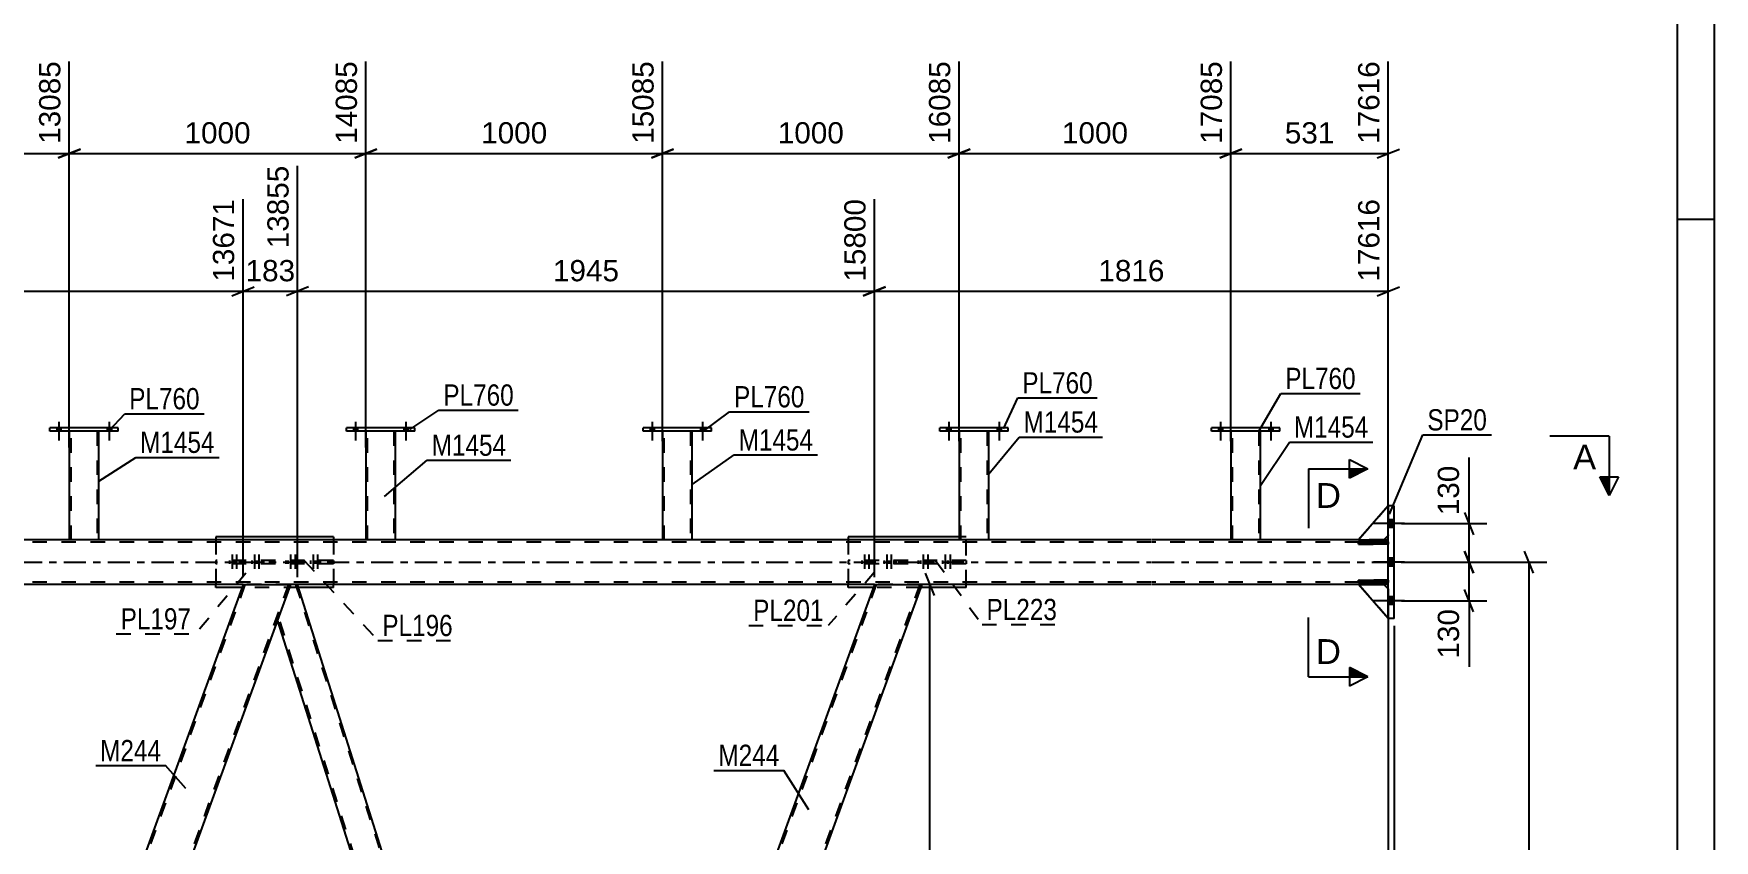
# Model space of a CAD drawing. Header units: millimetres. Extents: x -136 to 705, y -401 to 193.
# Drawn here: x 478.7 to 705.3, y -37.5 to 71.3 of the extents above; entities that cross this region are included whole.
import ezdxf

# ---------------------------------------------------------------- set-up
doc = ezdxf.new("R2010")
doc.units = ezdxf.units.MM
doc.linetypes.add('DXK_LINE_DOT2', pattern=[3.9198, 1.9599, -1.9599])
doc.linetypes.add('DXK_LINE_DOT3', pattern=[5.9187, 2.979, -0.9799, 0.9799, -0.9799])
doc.styles.add('Arial', font='ARIAL.TTF', dxfattribs={"height": 0.2})
doc.styles.add('Arial Narrow', font='ARIALN.TTF', dxfattribs={"height": 0.2})

# ---------------------------------------------------------------- blocks, each defined once
blk = doc.blocks.new('Unknown-318887035-1115')
at = {"color": 5, "linetype": 'Continuous'}
for p, q in [((705.32, -400.81), (705.32, 193.19)), ((700.32, -395.81), (700.32, 188.19)), ((705.32, 46.19), (700.32, 46.19))]:
    blk.add_line(p, q, dxfattribs=at)
blk = doc.blocks.new('Part-318887035-3070 - 2597')
at = {"color": 2, "linetype": 'Continuous'}
for p, q in [((483.47, 17.64), (483.47, 3)), ((487.47, 3), (487.47, 17.64))]:
    blk.add_line(p, q, dxfattribs=at)
at = {"color": 7, "linetype": 'DXK_LINE_DOT2'}
for p, q in [((487.47, 17.64), (483.47, 17.64)), ((483.71, 3), (483.71, 17.64)), ((487.23, 17.64), (487.23, 3)), ((487.47, 3), (483.47, 3)), ((483.47, 3), (483.47, 3)), ((487.47, 3), (487.47, 3)), ((487.47, 3), (487.47, 3))]:
    blk.add_line(p, q, dxfattribs=at)
blk = doc.blocks.new('Bolt-318887035-2657 - 2597')
at = {"linetype": 'Continuous'}
for points in [[(481.79, 17.64), (482.35, 17.64), (482.35, 18.12), (481.79, 18.12)], [(481.79, 17.64), (482.35, 17.64), (482.35, 18.12), (481.79, 18.12)], [(488.59, 17.64), (489.15, 17.64), (489.15, 18.12), (488.59, 18.12)], [(488.59, 17.64), (489.15, 17.64), (489.15, 18.12), (488.59, 18.12)]]:
    blk.add_hatch(color=1, dxfattribs=at).paths.add_polyline_path(points)
at = {"color": 1, "linetype": 'Continuous'}
for p, q in [((482.07, 18.92), (482.07, 16.4)), ((482.07, 18.92), (482.07, 16.4)), ((488.87, 18.92), (488.87, 16.4)), ((488.87, 18.92), (488.87, 16.4)), ((481.79, 18.12), (481.79, 17.64)), ((481.79, 18.12), (481.79, 17.64)), ((482.35, 18.12), (482.35, 17.64)), ((482.35, 18.12), (482.35, 17.64)), ((488.59, 18.12), (488.59, 17.64)), ((488.59, 18.12), (488.59, 17.64)), ((489.15, 18.12), (489.15, 17.64)), ((489.15, 18.12), (489.15, 17.64))]:
    blk.add_line(p, q, dxfattribs=at)
blk = doc.blocks.new('Part-318887035-2672 - 2597')
at = {"color": 2, "linetype": 'Continuous'}
for p, q in [((661.34, -7.6), (661.34, 7.6)), ((662.14, 7.6), (661.34, 7.6)), ((662.14, -7.6), (662.14, 7.6)), ((662.14, -7.6), (661.34, -7.6))]:
    blk.add_line(p, q, dxfattribs=at)
blk = doc.blocks.new('Part-318887035-2746 - 2597')
at = {"color": 2, "linetype": 'Continuous'}
for p, q in [((506.91, -3), (463.6, -122)), ((513.3, -3), (469.99, -122)), ((506.91, -3), (513.3, -3))]:
    blk.add_line(p, q, dxfattribs=at)
at = {"color": 7, "linetype": 'DXK_LINE_DOT2'}
for p, q in [((507.17, -3), (463.86, -122)), ((513.04, -3), (469.73, -122))]:
    blk.add_line(p, q, dxfattribs=at)
blk = doc.blocks.new('Part-318887035-3009 - 2597')
at = {"color": 7, "linetype": 'DXK_LINE_DOT2'}
for p, q in [((661.34, -2.44), (657.34, -2.44)), ((657.34, -2.44), (657.34, -2.76)), ((657.34, -2.76), (661.34, -2.76)), ((660.74, -2.76), (660.74, -2.44)), ((661.34, -2.76), (661.34, -2.44))]:
    blk.add_line(p, q, dxfattribs=at)
blk = doc.blocks.new('Bolt-318887035-2760 - 2597')
at = {"color": 1, "linetype": 'DXK_LINE_DOT2'}
for p, q in [((598.27, 0.24), (598.27, -0.24)), ((598.63, 1.04), (598.63, -1.96)), ((598.91, 0.24), (598.91, -0.24)), ((598.99, 0.24), (598.99, -0.24)), ((599.27, 1.04), (599.27, -1.96)), ((599.63, 0.24), (599.63, -0.24)), ((601.25, 0.24), (601.25, -0.24)), ((601.61, 1.04), (601.61, -1.96)), ((601.9, 0.24), (601.9, -0.24)), ((601.97, 0.24), (601.97, -0.24)), ((602.26, 1.04), (602.26, -1.96)), ((602.62, 0.24), (602.62, -0.24))]:
    blk.add_line(p, q, dxfattribs=at)
blk = doc.blocks.new('Part-318887035-2751 - 2597')
at = {"color": 2, "linetype": 'Continuous'}
for p, q in [((592.05, -3), (548.74, -122)), ((598.43, -3), (555.12, -122)), ((592.05, -3), (598.43, -3))]:
    blk.add_line(p, q, dxfattribs=at)
at = {"color": 7, "linetype": 'DXK_LINE_DOT2'}
for p, q in [((592.3, -3), (548.99, -122)), ((598.18, -3), (554.86, -122))]:
    blk.add_line(p, q, dxfattribs=at)
blk = doc.blocks.new('Part-318887035-2756 - 2597')
at = {"color": 7, "linetype": 'DXK_LINE_DOT2'}
for p, q in [((513.3, -3), (511.56, -7.77)), ((514.25, -3), (513.3, -3)), ((514, -3), (550.34, -117.6)), ((548.04, -122), (511.7, -7.4))]:
    blk.add_line(p, q, dxfattribs=at)
at = {"color": 2, "linetype": 'Continuous'}
for p, q in [((550.47, -117.23), (514.25, -3)), ((547.79, -122), (511.56, -7.77))]:
    blk.add_line(p, q, dxfattribs=at)
blk = doc.blocks.new('Bolt-318887035-2882 - 2597')
at = {"linetype": 'Continuous'}
for points in [[(601.79, 17.64), (602.35, 17.64), (602.35, 18.12), (601.79, 18.12)], [(601.79, 17.64), (602.35, 17.64), (602.35, 18.12), (601.79, 18.12)], [(608.59, 17.64), (609.15, 17.64), (609.15, 18.12), (608.59, 18.12)], [(608.59, 17.64), (609.15, 17.64), (609.15, 18.12), (608.59, 18.12)]]:
    blk.add_hatch(color=1, dxfattribs=at).paths.add_polyline_path(points)
at = {"color": 1, "linetype": 'Continuous'}
for p, q in [((602.07, 18.92), (602.07, 16.4)), ((602.07, 18.92), (602.07, 16.4)), ((608.87, 18.92), (608.87, 16.4)), ((608.87, 18.92), (608.87, 16.4)), ((601.79, 18.12), (601.79, 17.64)), ((601.79, 18.12), (601.79, 17.64)), ((602.35, 18.12), (602.35, 17.64)), ((602.35, 18.12), (602.35, 17.64)), ((608.59, 18.12), (608.59, 17.64)), ((608.59, 18.12), (608.59, 17.64)), ((609.15, 18.12), (609.15, 17.64)), ((609.15, 18.12), (609.15, 17.64))]:
    blk.add_line(p, q, dxfattribs=at)
blk = doc.blocks.new('Bolt-318887035-2803 - 2597')
at = {"linetype": 'Continuous'}
for points in [[(521.79, 17.64), (522.35, 17.64), (522.35, 18.12), (521.79, 18.12)], [(521.79, 17.64), (522.35, 17.64), (522.35, 18.12), (521.79, 18.12)], [(528.59, 17.64), (529.15, 17.64), (529.15, 18.12), (528.59, 18.12)], [(528.59, 17.64), (529.15, 17.64), (529.15, 18.12), (528.59, 18.12)]]:
    blk.add_hatch(color=1, dxfattribs=at).paths.add_polyline_path(points)
at = {"color": 1, "linetype": 'Continuous'}
for p, q in [((522.07, 18.92), (522.07, 16.4)), ((522.07, 18.92), (522.07, 16.4)), ((528.87, 18.92), (528.87, 16.4)), ((528.87, 18.92), (528.87, 16.4)), ((521.79, 18.12), (521.79, 17.64)), ((521.79, 18.12), (521.79, 17.64)), ((522.35, 18.12), (522.35, 17.64)), ((522.35, 18.12), (522.35, 17.64)), ((528.59, 18.12), (528.59, 17.64)), ((528.59, 18.12), (528.59, 17.64)), ((529.15, 18.12), (529.15, 17.64)), ((529.15, 18.12), (529.15, 17.64))]:
    blk.add_line(p, q, dxfattribs=at)
blk = doc.blocks.new('Bolt-318887035-2804 - 2597')
at = {"color": 1, "linetype": 'DXK_LINE_DOT2'}
for p, q in [((505.06, 0.24), (505.06, -0.24)), ((505.42, 1.04), (505.42, -1.96)), ((505.67, 0.24), (505.67, -0.24)), ((505.78, 0.24), (505.78, -0.24)), ((506.03, 1.04), (506.03, -1.96)), ((506.39, 0.24), (506.39, -0.24)), ((508.08, 0.24), (508.08, -0.24)), ((508.44, 1.04), (508.44, -1.96)), ((508.68, 0.24), (508.68, -0.24)), ((508.8, 0.24), (508.8, -0.24)), ((509.04, 1.04), (509.04, -1.96)), ((509.4, 0.24), (509.4, -0.24))]:
    blk.add_line(p, q, dxfattribs=at)
blk = doc.blocks.new('Bolt-318887035-2805 - 2597')
at = {"color": 1, "linetype": 'DXK_LINE_DOT2'}
for p, q in [((512.97, 0.24), (512.97, -0.24)), ((513.33, 1.04), (513.33, -1.96)), ((513.57, 0.24), (513.57, -0.24)), ((513.69, 0.24), (513.69, -0.24)), ((513.93, 1.04), (513.93, -1.96)), ((514.29, 0.24), (514.29, -0.24)), ((515.99, 0.24), (515.99, -0.24)), ((516.35, 1.04), (516.35, -1.96)), ((516.59, 0.24), (516.59, -0.24)), ((516.71, 0.24), (516.71, -0.24)), ((516.95, 1.04), (516.95, -1.96)), ((517.31, 0.24), (517.31, -0.24))]:
    blk.add_line(p, q, dxfattribs=at)
blk = doc.blocks.new('Part-318887035-2823 - 2597')
at = {"color": 2, "linetype": 'Continuous'}
for p, q in [((560.87, 17.64), (560.87, 18.12)), ((570.07, 18.12), (560.87, 18.12)), ((570.07, 17.64), (560.87, 17.64)), ((570.07, 17.64), (570.07, 18.12))]:
    blk.add_line(p, q, dxfattribs=at)
blk = doc.blocks.new('Part-318887035-2828 - 2597')
at = {"color": 2, "linetype": 'Continuous'}
for p, q in [((603.47, 17.64), (603.47, 3)), ((607.47, 3), (607.47, 17.64))]:
    blk.add_line(p, q, dxfattribs=at)
at = {"color": 7, "linetype": 'DXK_LINE_DOT2'}
for p, q in [((607.47, 17.64), (603.47, 17.64)), ((603.71, 3), (603.71, 17.64)), ((607.23, 17.64), (607.23, 3)), ((607.47, 3), (603.47, 3)), ((603.47, 3), (603.47, 3)), ((607.47, 3), (607.47, 3)), ((607.47, 3), (607.47, 3))]:
    blk.add_line(p, q, dxfattribs=at)
blk = doc.blocks.new('Part-318887035-2833 - 2597')
at = {"color": 2, "linetype": 'Continuous'}
for p, q in [((600.87, 17.64), (600.87, 18.12)), ((610.07, 18.12), (600.87, 18.12)), ((610.07, 17.64), (600.87, 17.64)), ((610.07, 17.64), (610.07, 18.12))]:
    blk.add_line(p, q, dxfattribs=at)
blk = doc.blocks.new('Part-318887035-2841 - 2597')
at = {"color": 2, "linetype": 'Continuous'}
for p, q in [((520.87, 17.64), (520.87, 18.12)), ((530.07, 18.12), (520.87, 18.12)), ((530.07, 17.64), (520.87, 17.64)), ((530.07, 17.64), (530.07, 18.12))]:
    blk.add_line(p, q, dxfattribs=at)
blk = doc.blocks.new('Part-318887035-2846 - 2597')
at = {"color": 2, "linetype": 'Continuous'}
for p, q in [((563.47, 17.64), (563.47, 3)), ((567.47, 3), (567.47, 17.64))]:
    blk.add_line(p, q, dxfattribs=at)
at = {"color": 7, "linetype": 'DXK_LINE_DOT2'}
for p, q in [((567.47, 17.64), (563.47, 17.64)), ((563.71, 3), (563.71, 17.64)), ((567.23, 17.64), (567.23, 3)), ((567.47, 3), (563.47, 3)), ((563.47, 3), (563.47, 3)), ((567.47, 3), (567.47, 3)), ((567.47, 3), (567.47, 3))]:
    blk.add_line(p, q, dxfattribs=at)
blk = doc.blocks.new('Part-318887035-2866 - 2597')
at = {"color": 2, "linetype": 'Continuous'}
for p, q in [((640.11, 17.64), (640.11, 3)), ((644.11, 3), (644.11, 17.64))]:
    blk.add_line(p, q, dxfattribs=at)
at = {"color": 7, "linetype": 'DXK_LINE_DOT2'}
for p, q in [((644.11, 17.64), (640.11, 17.64)), ((640.35, 3), (640.35, 17.64)), ((643.87, 17.64), (643.87, 3)), ((644.11, 3), (640.11, 3)), ((640.11, 3), (640.11, 3)), ((644.11, 3), (644.11, 3)), ((644.11, 3), (644.11, 3))]:
    blk.add_line(p, q, dxfattribs=at)
blk = doc.blocks.new('Part-318887035-2871 - 2597')
at = {"color": 2, "linetype": 'Continuous'}
for p, q in [((637.51, 17.64), (637.51, 18.12)), ((646.71, 18.12), (637.51, 18.12)), ((646.71, 17.64), (637.51, 17.64)), ((646.71, 17.64), (646.71, 18.12))]:
    blk.add_line(p, q, dxfattribs=at)
blk = doc.blocks.new('Bolt-318887035-2880 - 2597')
at = {"linetype": 'Continuous'}
for points in [[(638.43, 17.64), (638.99, 17.64), (638.99, 18.12), (638.43, 18.12)], [(638.43, 17.64), (638.99, 17.64), (638.99, 18.12), (638.43, 18.12)], [(645.23, 17.64), (645.79, 17.64), (645.79, 18.12), (645.23, 18.12)], [(645.23, 17.64), (645.79, 17.64), (645.79, 18.12), (645.23, 18.12)]]:
    blk.add_hatch(color=1, dxfattribs=at).paths.add_polyline_path(points)
at = {"color": 1, "linetype": 'Continuous'}
for p, q in [((638.71, 18.92), (638.71, 16.4)), ((638.71, 18.92), (638.71, 16.4)), ((645.51, 18.92), (645.51, 16.4)), ((645.51, 18.92), (645.51, 16.4)), ((638.43, 18.12), (638.43, 17.64)), ((638.43, 18.12), (638.43, 17.64)), ((638.99, 18.12), (638.99, 17.64)), ((638.99, 18.12), (638.99, 17.64)), ((645.23, 18.12), (645.23, 17.64)), ((645.23, 18.12), (645.23, 17.64)), ((645.79, 18.12), (645.79, 17.64)), ((645.79, 18.12), (645.79, 17.64))]:
    blk.add_line(p, q, dxfattribs=at)
blk = doc.blocks.new('Bolt-318887035-2881 - 2597')
at = {"color": 1, "linetype": 'DXK_LINE_DOT2'}
for p, q in [((590.34, 0.24), (590.34, -0.24)), ((590.7, 1.04), (590.7, -1.96)), ((590.94, 0.24), (590.94, -0.24)), ((591.06, 0.24), (591.06, -0.24)), ((591.3, 1.04), (591.3, -1.96)), ((591.66, 0.24), (591.66, -0.24)), ((593.35, 0.24), (593.35, -0.24)), ((593.71, 1.04), (593.71, -1.96)), ((593.95, 0.24), (593.95, -0.24)), ((594.07, 0.24), (594.07, -0.24)), ((594.31, 1.04), (594.31, -1.96)), ((594.67, 0.24), (594.67, -0.24))]:
    blk.add_line(p, q, dxfattribs=at)
blk = doc.blocks.new('Bolt-318887035-2884 - 2597')
at = {"linetype": 'Continuous'}
for points in [[(561.79, 17.64), (562.35, 17.64), (562.35, 18.12), (561.79, 18.12)], [(561.79, 17.64), (562.35, 17.64), (562.35, 18.12), (561.79, 18.12)], [(568.59, 17.64), (569.15, 17.64), (569.15, 18.12), (568.59, 18.12)], [(568.59, 17.64), (569.15, 17.64), (569.15, 18.12), (568.59, 18.12)]]:
    blk.add_hatch(color=1, dxfattribs=at).paths.add_polyline_path(points)
at = {"color": 1, "linetype": 'Continuous'}
for p, q in [((562.07, 18.92), (562.07, 16.4)), ((562.07, 18.92), (562.07, 16.4)), ((568.87, 18.92), (568.87, 16.4)), ((568.87, 18.92), (568.87, 16.4)), ((561.79, 18.12), (561.79, 17.64)), ((561.79, 18.12), (561.79, 17.64)), ((562.35, 18.12), (562.35, 17.64)), ((562.35, 18.12), (562.35, 17.64)), ((568.59, 18.12), (568.59, 17.64)), ((568.59, 18.12), (568.59, 17.64)), ((569.15, 18.12), (569.15, 17.64)), ((569.15, 18.12), (569.15, 17.64))]:
    blk.add_line(p, q, dxfattribs=at)
blk = doc.blocks.new('Bolt-318887035-3218 - 2597')
at = {"linetype": 'Continuous'}
for points in [[(662.14, 4.68), (662.14, 5.72), (661.34, 5.72), (661.34, 4.68)], [(662.14, 4.68), (662.14, 5.72), (661.34, 5.72), (661.34, 4.68)], [(662.14, 4.68), (662.14, 5.72), (661.34, 5.72), (661.34, 4.68)], [(662.14, -0.52), (662.14, 0.52), (661.34, 0.52), (661.34, -0.52)], [(662.14, -0.52), (662.14, 0.52), (661.34, 0.52), (661.34, -0.52)], [(662.14, -5.72), (662.14, -4.68), (661.34, -4.68), (661.34, -5.72)], [(662.14, -5.72), (662.14, -4.68), (661.34, -4.68), (661.34, -5.72)], [(662.14, -5.72), (662.14, -4.68), (661.34, -4.68), (661.34, -5.72)]]:
    blk.add_hatch(color=1, dxfattribs=at).paths.add_polyline_path(points)
at = {"color": 1, "linetype": 'Continuous'}
for p, q in [((663.54, 5.2), (659.34, 5.2)), ((663.54, 5.2), (659.34, 5.2)), ((663.54, 5.2), (659.34, 5.2)), ((662.14, 5.72), (661.34, 5.72)), ((662.14, 5.72), (661.34, 5.72)), ((662.14, 5.72), (661.34, 5.72)), ((662.14, 4.68), (661.34, 4.68)), ((662.14, 4.68), (661.34, 4.68)), ((662.14, 4.68), (661.34, 4.68)), ((663.54, 0), (659.34, 0)), ((663.54, 0), (659.34, 0)), ((662.14, 0.52), (661.34, 0.52)), ((662.14, 0.52), (661.34, 0.52)), ((662.14, -0.52), (661.34, -0.52)), ((662.14, -0.52), (661.34, -0.52)), ((663.54, -5.2), (659.34, -5.2)), ((663.54, -5.2), (659.34, -5.2)), ((663.54, -5.2), (659.34, -5.2)), ((662.14, -4.68), (661.34, -4.68)), ((662.14, -4.68), (661.34, -4.68)), ((662.14, -4.68), (661.34, -4.68)), ((662.14, -5.72), (661.34, -5.72)), ((662.14, -5.72), (661.34, -5.72)), ((662.14, -5.72), (661.34, -5.72))]:
    blk.add_line(p, q, dxfattribs=at)
blk = doc.blocks.new('Part-318887035-2957 - 2597')
at = {"color": 7, "linetype": 'DXK_LINE_DOT2'}
for p, q in [((519.11, 0.24), (503.26, 0.24)), ((503.26, 0.24), (503.26, -0.24)), ((509.67, 0.24), (509.67, -0.24)), ((512.71, -0.24), (512.71, 0.24)), ((519.11, 0.24), (519.11, -0.24)), ((519.11, -0.24), (503.26, -0.24))]:
    blk.add_line(p, q, dxfattribs=at)
blk = doc.blocks.new('Part-318887035-2962 - 2597')
at = {"color": 2, "linetype": 'Continuous'}
for p, q in [((503.26, 3.4), (503.26, 3)), ((519.11, 3.4), (503.26, 3.4)), ((519.11, 3.4), (519.11, 3)), ((503.26, -3.4), (503.26, -3)), ((506.77, -3.4), (503.26, -3.4)), ((519.11, -3.4), (514.37, -3.4)), ((519.11, -3.4), (519.11, -3))]:
    blk.add_line(p, q, dxfattribs=at)
at = {"color": 7, "linetype": 'DXK_LINE_DOT2'}
for p, q in [((503.26, 3), (503.26, -3)), ((519.11, 3), (519.11, -3)), ((514.37, -3.4), (506.77, -3.4))]:
    blk.add_line(p, q, dxfattribs=at)
blk = doc.blocks.new('Part-318887035-2967 - 2597')
at = {"color": 7, "linetype": 'DXK_LINE_DOT2'}
for p, q in [((604.44, 0.24), (588.53, 0.24)), ((588.53, 0.24), (588.53, -0.24)), ((594.94, 0.24), (594.94, -0.24)), ((597.99, -0.24), (597.99, 0.24)), ((604.44, 0.24), (604.44, -0.24)), ((604.44, -0.24), (588.53, -0.24))]:
    blk.add_line(p, q, dxfattribs=at)
blk = doc.blocks.new('Part-318887035-3131 - 2597')
at = {"color": 7, "linetype": 'DXK_LINE_DOT2'}
for p, q in [((661.34, 7.6), (657.34, 3)), ((661.34, 3.6), (661.34, 7.6)), ((657.34, 3), (660.74, 3)), ((660.74, 3), (661.34, 3.6))]:
    blk.add_line(p, q, dxfattribs=at)
blk = doc.blocks.new('Part-318887035-3007 - 2597')
at = {"color": 7, "linetype": 'DXK_LINE_DOT2'}
for p, q in [((629.41, 2.68), (-39.94, 2.68)), ((661.34, 2.68), (629.51, 2.68)), ((660.74, 3), (657.34, 3)), ((661.34, -3), (661.34, 3)), ((629.41, -2.68), (-39.94, -2.68)), ((513.3, -3), (506.91, -3)), ((598.43, -3), (592.05, -3)), ((661.34, -2.68), (629.51, -2.68)), ((660.74, -3), (657.34, -3))]:
    blk.add_line(p, q, dxfattribs=at)
at = {"color": 2, "linetype": 'Continuous'}
for p, q in [((629.41, 3), (-35.94, 3)), ((657.34, 3), (629.51, 3)), ((661.34, 3), (660.74, 3)), ((506.91, -3), (428.16, -3)), ((592.05, -3), (513.3, -3)), ((629.41, -3), (598.43, -3)), ((657.34, -3), (629.51, -3)), ((661.34, -3), (660.74, -3))]:
    blk.add_line(p, q, dxfattribs=at)
at = {"color": 7, "linetype": 'DXK_LINE_DOT3'}
for p, q in [((-49.94, 0), (629.41, 0)), ((629.51, 0), (671.34, 0))]:
    blk.add_line(p, q, dxfattribs=at)
blk = doc.blocks.new('Part-318887035-3008 - 2597')
at = {"color": 2, "linetype": 'Continuous'}
for p, q in [((661.34, 7.6), (657.34, 3)), ((657.34, 3), (660.74, 3)), ((660.74, 3), (661.34, 3.6))]:
    blk.add_line(p, q, dxfattribs=at)
at = {"color": 7, "linetype": 'DXK_LINE_DOT2'}
blk.add_line((661.34, 7.6), (661.34, 3.6), dxfattribs=at)
blk = doc.blocks.new('Part-318887035-3010 - 2597')
at = {"color": 7, "linetype": 'DXK_LINE_DOT2'}
for p, q in [((661.34, 2.76), (657.34, 2.76)), ((657.34, 2.76), (657.34, 2.44)), ((657.34, 2.44), (661.34, 2.44)), ((660.74, 2.44), (660.74, 2.76)), ((661.34, 2.44), (661.34, 2.76))]:
    blk.add_line(p, q, dxfattribs=at)
blk = doc.blocks.new('Part-318887035-3011 - 2597')
at = {"color": 2, "linetype": 'Continuous'}
for p, q in [((657.34, -2.44), (661.34, -2.44)), ((657.34, -2.76), (657.34, -2.44)), ((661.34, -2.76), (657.34, -2.76)), ((661.34, -2.44), (661.34, -2.76))]:
    blk.add_line(p, q, dxfattribs=at)
at = {"color": 7, "linetype": 'DXK_LINE_DOT2'}
blk.add_line((660.74, -2.76), (660.74, -2.44), dxfattribs=at)
blk = doc.blocks.new('Part-318887035-3012 - 2597')
at = {"color": 2, "linetype": 'Continuous'}
for p, q in [((657.34, 2.76), (661.34, 2.76)), ((657.34, 2.44), (657.34, 2.76)), ((661.34, 2.44), (657.34, 2.44)), ((661.34, 2.76), (661.34, 2.44))]:
    blk.add_line(p, q, dxfattribs=at)
at = {"color": 7, "linetype": 'DXK_LINE_DOT2'}
blk.add_line((660.74, 2.44), (660.74, 2.76), dxfattribs=at)
blk = doc.blocks.new('Part-318887035-3024 - 2597')
at = {"color": 2, "linetype": 'Continuous'}
for p, q in [((523.47, 17.64), (523.47, 3)), ((527.47, 3), (527.47, 17.64))]:
    blk.add_line(p, q, dxfattribs=at)
at = {"color": 7, "linetype": 'DXK_LINE_DOT2'}
for p, q in [((527.47, 17.64), (523.47, 17.64)), ((523.71, 3), (523.71, 17.64)), ((527.23, 17.64), (527.23, 3)), ((527.47, 3), (523.47, 3)), ((523.47, 3), (523.47, 3)), ((527.47, 3), (527.47, 3)), ((527.47, 3), (527.47, 3))]:
    blk.add_line(p, q, dxfattribs=at)
blk = doc.blocks.new('Part-318887035-3165 - 2597')
at = {"color": 7, "linetype": 'DXK_LINE_DOT2'}
for p, q in [((657.34, -3), (660.74, -3)), ((661.34, -7.6), (657.34, -3)), ((660.74, -3), (661.34, -3.6)), ((661.34, -3.6), (661.34, -7.6))]:
    blk.add_line(p, q, dxfattribs=at)
blk = doc.blocks.new('Part-318887035-3075 - 2597')
at = {"color": 2, "linetype": 'Continuous'}
for p, q in [((480.87, 17.64), (480.87, 18.12)), ((490.07, 18.12), (480.87, 18.12)), ((490.07, 17.64), (480.87, 17.64)), ((490.07, 17.64), (490.07, 18.12))]:
    blk.add_line(p, q, dxfattribs=at)
blk = doc.blocks.new('Part-318887035-3130 - 2597')
at = {"color": 2, "linetype": 'Continuous'}
for p, q in [((657.34, -3), (660.74, -3)), ((661.34, -7.6), (657.34, -3)), ((660.74, -3), (661.34, -3.6))]:
    blk.add_line(p, q, dxfattribs=at)
at = {"color": 7, "linetype": 'DXK_LINE_DOT2'}
blk.add_line((661.34, -7.6), (661.34, -3.6), dxfattribs=at)
blk = doc.blocks.new('Part-318887035-3238 - 2597')
at = {"color": 2, "linetype": 'Continuous'}
for p, q in [((588.53, 3.4), (588.53, 3)), ((603.47, 3.4), (588.53, 3.4)), ((588.53, -3.4), (588.53, -3)), ((591.9, -3.4), (588.53, -3.4)), ((604.44, -3.4), (598.29, -3.4)), ((604.44, -3.4), (604.44, -3))]:
    blk.add_line(p, q, dxfattribs=at)
at = {"color": 7, "linetype": 'DXK_LINE_DOT2'}
for p, q in [((588.53, 3), (588.53, -3)), ((604.44, 3.4), (603.47, 3.4)), ((604.44, -3), (604.44, 3.4)), ((598.29, -3.4), (591.9, -3.4))]:
    blk.add_line(p, q, dxfattribs=at)
blk = doc.blocks.new('StraightDimension-318887035-4063 - 2597')
at = {"color": 7, "linetype": 'Continuous'}
for p, q in [((640.11, 16.33), (640.11, 67.52)), ((661.34, 4), (661.34, 67.52)), ((641.61, 55.7), (638.61, 54.5)), ((640.11, 55.1), (661.34, 55.1)), ((659.84, 54.5), (662.84, 55.7))]:
    blk.add_line(p, q, dxfattribs=at)
at = {"color": 0, "linetype": 'Continuous'}
blk.add_wipeout([(660.74, 68.12), (656.54, 68.12), (656.54, 55.8), (660.74, 55.8)], dxfattribs=at)
at = {"color": 0}
blk.add_wipeout([(654.66, 55.85), (654.66, 60.05), (646.79, 60.05), (646.79, 55.85)], dxfattribs=at)
at = {"color": 3, "linetype": 'Continuous', "style": 'Arial'}
blk.add_text('17616', height=2.865, rotation=90.0002, dxfattribs=at).set_placement((660.14, 56.4))
at = {"color": 3, "style": 'Arial'}
blk.add_text('531', height=2.865, dxfattribs=at).set_placement((647.39, 56.45))
blk = doc.blocks.new('StraightDimension-318887035-3290 - 2597')
at = {"color": 7, "linetype": 'Continuous'}
for p, q in [((663.14, 0), (682.73, 0)), ((680.93, -1.5), (679.73, 1.5)), ((680.33, -125), (680.33, 0))]:
    blk.add_line(p, q, dxfattribs=at)
blk = doc.blocks.new('StraightDimension-318887035-4043 - 2597')
at = {"color": 7, "linetype": 'Continuous'}
for p, q in [((563.47, 16.33), (563.47, 67.52)), ((603.47, 16.33), (603.47, 67.52)), ((564.97, 55.7), (561.97, 54.5)), ((563.47, 55.1), (603.47, 55.1)), ((601.97, 54.5), (604.97, 55.7))]:
    blk.add_line(p, q, dxfattribs=at)
at = {"color": 0, "linetype": 'Continuous'}
blk.add_wipeout([(602.87, 68.12), (598.67, 68.12), (598.67, 55.8), (602.87, 55.8)], dxfattribs=at)
at = {"color": 0}
blk.add_wipeout([(588.52, 55.85), (588.52, 60.05), (578.42, 60.05), (578.42, 55.85)], dxfattribs=at)
at = {"color": 3, "linetype": 'Continuous', "style": 'Arial'}
blk.add_text('16085', height=2.865, rotation=90.0002, dxfattribs=at).set_placement((602.27, 56.4))
at = {"color": 3, "style": 'Arial'}
blk.add_text('1000', height=2.865, dxfattribs=at).set_placement((579.02, 56.45))
blk = doc.blocks.new('StraightDimension-318887035-3741 - 2597')
at = {"color": 7, "linetype": 'Continuous'}
for p, q in [((514.25, -2), (514.25, 53.44)), ((506.91, -2), (506.91, 48.94)), ((505.41, 35.92), (508.41, 37.12)), ((506.91, 36.52), (514.25, 36.52)), ((515.75, 37.12), (512.75, 35.92))]:
    blk.add_line(p, q, dxfattribs=at)
at = {"color": 0}
blk.add_wipeout([(514.52, 37.27), (514.52, 41.47), (506.65, 41.47), (506.65, 37.27)], dxfattribs=at)
at = {"color": 0, "linetype": 'Continuous'}
blk.add_wipeout([(513.65, 54.04), (509.45, 54.04), (509.45, 41.72), (513.65, 41.72)], dxfattribs=at)
at = {"color": 3, "linetype": 'Continuous', "style": 'Arial'}
blk.add_text('13855', height=2.865, rotation=90.0002, dxfattribs=at).set_placement((513.05, 42.32))
at = {"color": 3, "style": 'Arial'}
blk.add_text('183', height=2.865, dxfattribs=at).set_placement((507.25, 37.87))
blk = doc.blocks.new('StraightDimension-318887035-3827 - 2597')
at = {"color": 7, "linetype": 'Continuous'}
blk.add_line((662.14, -8.6), (662.14, -162.89), dxfattribs=at)
blk = doc.blocks.new('StraightDimension-318887035-3715 - 2597')
at = {"color": 7, "linetype": 'Continuous'}
for p, q in [((429.11, -2), (429.11, 53.44)), ((506.91, -2), (506.91, 48.94)), ((430.61, 37.12), (427.61, 35.92)), ((429.11, 36.52), (506.91, 36.52)), ((505.41, 35.92), (508.41, 37.12))]:
    blk.add_line(p, q, dxfattribs=at)
at = {"color": 0, "linetype": 'Continuous'}
blk.add_wipeout([(506.31, 49.54), (502.11, 49.54), (502.11, 37.22), (506.31, 37.22)], dxfattribs=at)
at = {"color": 0}
blk.add_wipeout([(473.06, 37.27), (473.06, 41.47), (462.97, 41.47), (462.97, 37.27)], dxfattribs=at)
at = {"color": 3, "linetype": 'Continuous', "style": 'Arial'}
blk.add_text('13671', height=2.865, rotation=90.0002, dxfattribs=at).set_placement((505.71, 37.82))
at = {"color": 3, "style": 'Arial'}
blk.add_text('1945', height=2.865, dxfattribs=at).set_placement((463.57, 37.87))
blk = doc.blocks.new('StraightDimension-318887035-4023 - 2597')
at = {"color": 7, "linetype": 'Continuous'}
for p, q in [((483.47, 15.44), (483.47, 67.52)), ((523.47, 15.44), (523.47, 67.52)), ((484.97, 55.7), (481.97, 54.5)), ((483.47, 55.1), (523.47, 55.1)), ((521.97, 54.5), (524.97, 55.7))]:
    blk.add_line(p, q, dxfattribs=at)
at = {"color": 0, "linetype": 'Continuous'}
blk.add_wipeout([(522.87, 68.12), (518.67, 68.12), (518.67, 55.8), (522.87, 55.8)], dxfattribs=at)
at = {"color": 0}
blk.add_wipeout([(508.52, 55.85), (508.52, 60.05), (498.42, 60.05), (498.42, 55.85)], dxfattribs=at)
at = {"color": 3, "linetype": 'Continuous', "style": 'Arial'}
blk.add_text('14085', height=2.865, rotation=90.0002, dxfattribs=at).set_placement((522.27, 56.4))
at = {"color": 3, "style": 'Arial'}
blk.add_text('1000', height=2.865, dxfattribs=at).set_placement((499.02, 56.45))
blk = doc.blocks.new('StraightDimension-318887035-4053 - 2597')
at = {"color": 7, "linetype": 'Continuous'}
for p, q in [((603.47, 16.33), (603.47, 67.52)), ((640.11, 16.33), (640.11, 67.52)), ((604.97, 55.7), (601.97, 54.5)), ((603.47, 55.1), (640.11, 55.1)), ((638.61, 54.5), (641.61, 55.7))]:
    blk.add_line(p, q, dxfattribs=at)
at = {"color": 0, "linetype": 'Continuous'}
blk.add_wipeout([(639.51, 68.12), (635.31, 68.12), (635.31, 55.8), (639.51, 55.8)], dxfattribs=at)
at = {"color": 0}
blk.add_wipeout([(626.83, 55.85), (626.83, 60.05), (616.74, 60.05), (616.74, 55.85)], dxfattribs=at)
at = {"color": 3, "linetype": 'Continuous', "style": 'Arial'}
blk.add_text('17085', height=2.865, rotation=90.0002, dxfattribs=at).set_placement((638.91, 56.4))
at = {"color": 3, "style": 'Arial'}
blk.add_text('1000', height=2.865, dxfattribs=at).set_placement((617.34, 56.45))
blk = doc.blocks.new('StraightDimension-318887035-4404 - 2597')
at = {"color": 7, "linetype": 'Continuous'}
blk.add_line((661.34, -4), (661.34, -69.06), dxfattribs=at)
blk = doc.blocks.new('StraightDimension-318887035-3273 - 2597')
at = {"color": 7, "linetype": 'Continuous'}
for p, q in [((663.14, 0), (674.63, 0)), ((671.63, 1.5), (672.83, -1.5)), ((672.23, -5.2), (672.23, 0)), ((672.83, -6.7), (671.63, -3.7)), ((663.14, -5.2), (674.63, -5.2))]:
    blk.add_line(p, q, dxfattribs=at)
at = {"color": 0}
blk.add_wipeout([(671.48, -5.73), (667.28, -5.73), (667.28, -13.6), (671.48, -13.6)], dxfattribs=at)
at = {"color": 7, "linetype": 'Continuous'}
blk.add_line((672.23, -5.2), (672.23, -14.12), dxfattribs=at)
blk.add_line((672.23, -5.2), (672.23, -14.12), dxfattribs=at)
at = {"color": 3, "style": 'Arial'}
blk.add_text('130', height=2.865, rotation=90.0002, dxfattribs=at).set_placement((670.88, -13))
blk = doc.blocks.new('StraightDimension-318887035-3281 - 2597')
at = {"color": 7, "linetype": 'Continuous'}
for p, q in [((663.14, 5.2), (674.63, 5.2)), ((671.63, 6.7), (672.83, 3.7)), ((672.23, 0), (672.23, 5.2)), ((663.14, 0), (674.63, 0)), ((672.83, -1.5), (671.63, 1.5))]:
    blk.add_line(p, q, dxfattribs=at)
at = {"color": 0}
blk.add_wipeout([(671.48, 13.6), (667.28, 13.6), (667.28, 5.72), (671.48, 5.72)], dxfattribs=at)
at = {"color": 7, "linetype": 'Continuous'}
blk.add_line((672.23, 5.2), (672.23, 14.12), dxfattribs=at)
blk.add_line((672.23, 5.2), (672.23, 14.12), dxfattribs=at)
at = {"color": 3, "style": 'Arial'}
blk.add_text('130', height=2.865, rotation=90.0002, dxfattribs=at).set_placement((670.88, 6.33))
blk = doc.blocks.new('StraightDimension-318887035-3353 - 2597')
at = {"color": 7, "linetype": 'Continuous'}
for p, q in [((600.14, -4.5), (598.94, -1.5)), ((606.5, -3), (596.69, -3)), ((599.54, -122), (599.54, -3))]:
    blk.add_line(p, q, dxfattribs=at)
blk = doc.blocks.new('StraightDimension-318887035-3767 - 2597')
at = {"color": 7, "linetype": 'Continuous'}
for p, q in [((514.25, -2), (514.25, 53.44)), ((592.05, -2), (592.05, 48.94)), ((515.75, 37.12), (512.75, 35.92)), ((514.25, 36.52), (592.05, 36.52)), ((590.55, 35.92), (593.55, 37.12))]:
    blk.add_line(p, q, dxfattribs=at)
at = {"color": 0, "linetype": 'Continuous'}
blk.add_wipeout([(591.45, 49.54), (587.25, 49.54), (587.25, 37.22), (591.45, 37.22)], dxfattribs=at)
at = {"color": 0}
blk.add_wipeout([(558.19, 37.27), (558.19, 41.47), (548.1, 41.47), (548.1, 37.27)], dxfattribs=at)
at = {"color": 3, "linetype": 'Continuous', "style": 'Arial'}
blk.add_text('15800', height=2.865, rotation=90.0002, dxfattribs=at).set_placement((590.85, 37.82))
at = {"color": 3, "style": 'Arial'}
blk.add_text('1945', height=2.865, dxfattribs=at).set_placement((548.7, 37.87))
blk = doc.blocks.new('StraightDimension-318887035-3793 - 2597')
at = {"color": 7, "linetype": 'Continuous'}
for p, q in [((592.05, -2), (592.05, 48.94)), ((661.34, 4), (661.34, 48.94)), ((593.55, 37.12), (590.55, 35.92)), ((592.05, 36.52), (661.34, 36.52)), ((659.84, 35.92), (662.84, 37.12))]:
    blk.add_line(p, q, dxfattribs=at)
at = {"color": 0, "linetype": 'Continuous'}
blk.add_wipeout([(660.74, 49.54), (656.54, 49.54), (656.54, 37.22), (660.74, 37.22)], dxfattribs=at)
at = {"color": 0}
blk.add_wipeout([(631.74, 37.27), (631.74, 41.47), (621.65, 41.47), (621.65, 37.27)], dxfattribs=at)
at = {"color": 3, "linetype": 'Continuous', "style": 'Arial'}
blk.add_text('17616', height=2.865, rotation=90.0002, dxfattribs=at).set_placement((660.14, 37.82))
at = {"color": 3, "style": 'Arial'}
blk.add_text('1816', height=2.865, dxfattribs=at).set_placement((622.25, 37.87))
blk = doc.blocks.new('StraightDimension-318887035-4013 - 2597')
at = {"color": 7, "linetype": 'Continuous'}
for p, q in [((443.47, 15.44), (443.47, 67.52)), ((483.47, 15.44), (483.47, 67.52)), ((444.97, 55.7), (441.97, 54.5)), ((443.47, 55.1), (483.47, 55.1)), ((481.97, 54.5), (484.97, 55.7))]:
    blk.add_line(p, q, dxfattribs=at)
at = {"color": 0, "linetype": 'Continuous'}
blk.add_wipeout([(482.87, 68.12), (478.67, 68.12), (478.67, 55.8), (482.87, 55.8)], dxfattribs=at)
at = {"color": 0}
blk.add_wipeout([(468.52, 55.85), (468.52, 60.05), (458.42, 60.05), (458.42, 55.85)], dxfattribs=at)
at = {"color": 3, "linetype": 'Continuous', "style": 'Arial'}
blk.add_text('13085', height=2.865, rotation=90.0002, dxfattribs=at).set_placement((482.27, 56.4))
at = {"color": 3, "style": 'Arial'}
blk.add_text('1000', height=2.865, dxfattribs=at).set_placement((459.02, 56.45))
blk = doc.blocks.new('StraightDimension-318887035-4033 - 2597')
at = {"color": 7, "linetype": 'Continuous'}
for p, q in [((523.47, 15.44), (523.47, 67.52)), ((563.47, 16.33), (563.47, 67.52)), ((524.97, 55.7), (521.97, 54.5)), ((523.47, 55.1), (563.47, 55.1)), ((561.97, 54.5), (564.97, 55.7))]:
    blk.add_line(p, q, dxfattribs=at)
at = {"color": 0, "linetype": 'Continuous'}
blk.add_wipeout([(562.87, 68.12), (558.67, 68.12), (558.67, 55.8), (562.87, 55.8)], dxfattribs=at)
at = {"color": 0}
blk.add_wipeout([(548.52, 55.85), (548.52, 60.05), (538.42, 60.05), (538.42, 55.85)], dxfattribs=at)
at = {"color": 3, "linetype": 'Continuous', "style": 'Arial'}
blk.add_text('15085', height=2.865, rotation=90.0002, dxfattribs=at).set_placement((562.27, 56.4))
at = {"color": 3, "style": 'Arial'}
blk.add_text('1000', height=2.865, dxfattribs=at).set_placement((539.02, 56.45))
blk = doc.blocks.new('Mark-318887035-2747 - 2597')
at = {"color": 0}
blk.add_wipeout([(579.23, -27.47), (579.23, -24.47), (571.01, -24.47), (571.01, -27.47)], dxfattribs=at)
blk.add_wipeout([(579.23, -27.47), (579.23, -24.47), (571.01, -24.47), (571.01, -27.47)], dxfattribs=at)
at = {"color": 30, "linetype": 'Continuous'}
for p in [(570.41, -28.07), (583.21, -33.38)]:
    blk.add_line(p, (579.83, -28.07), dxfattribs=at)
at = {"color": 3, "style": 'Arial Narrow'}
blk.add_text('M244', height=2.863, dxfattribs=at).set_placement((571.01, -27.47))
blk = doc.blocks.new('Mark-318887035-2668 - 2597')
at = {"color": 0}
blk.add_wipeout([(674.65, 17.76), (674.65, 20.76), (666.61, 20.76), (666.61, 17.76)], dxfattribs=at)
blk.add_wipeout([(674.65, 17.76), (674.65, 20.76), (666.61, 20.76), (666.61, 17.76)], dxfattribs=at)
at = {"color": 30, "linetype": 'Continuous'}
for p, q in [((661.51, 6.49), (666.01, 17.16)), ((666.01, 17.16), (675.25, 17.16))]:
    blk.add_line(p, q, dxfattribs=at)
at = {"color": 3, "style": 'Arial Narrow'}
blk.add_text('SP20', height=2.863, dxfattribs=at).set_placement((666.61, 17.76))
blk = doc.blocks.new('Mark-318887035-3071 - 2597')
at = {"color": 0}
blk.add_wipeout([(501.06, 20.61), (501.06, 23.61), (491.56, 23.61), (491.56, 20.61)], dxfattribs=at)
blk.add_wipeout([(501.06, 20.61), (501.06, 23.61), (491.56, 23.61), (491.56, 20.61)], dxfattribs=at)
at = {"color": 30, "linetype": 'Continuous'}
for p, q in [((488.87, 17.73), (490.96, 20.01)), ((490.96, 20.01), (501.66, 20.01))]:
    blk.add_line(p, q, dxfattribs=at)
at = {"color": 3, "style": 'Arial Narrow'}
blk.add_text('PL760', height=2.863, dxfattribs=at).set_placement((491.56, 20.61))
blk = doc.blocks.new('Mark-318887035-2862 - 2597')
at = {"color": 0}
blk.add_wipeout([(658.66, 16.79), (658.66, 19.79), (648.61, 19.79), (648.61, 16.79)], dxfattribs=at)
blk.add_wipeout([(658.66, 16.79), (658.66, 19.79), (648.61, 19.79), (648.61, 16.79)], dxfattribs=at)
at = {"color": 30, "linetype": 'Continuous'}
for p, q in [((644.11, 10.35), (648.01, 16.19)), ((648.01, 16.19), (659.26, 16.19))]:
    blk.add_line(p, q, dxfattribs=at)
at = {"color": 3, "style": 'Arial Narrow'}
blk.add_text('M1454', height=2.863, dxfattribs=at).set_placement((648.61, 16.79))
blk = doc.blocks.new('Mark-318887035-2742 - 2597')
at = {"color": 0}
blk.add_wipeout([(495.86, -26.83), (495.86, -23.83), (487.64, -23.83), (487.64, -26.83)], dxfattribs=at)
blk.add_wipeout([(495.86, -26.83), (495.86, -23.83), (487.64, -23.83), (487.64, -26.83)], dxfattribs=at)
at = {"color": 30, "linetype": 'Continuous'}
for p in [(487.04, -27.43), (499.19, -30.51)]:
    blk.add_line(p, (496.46, -27.43), dxfattribs=at)
at = {"color": 3, "style": 'Arial Narrow'}
blk.add_text('M244', height=2.863, dxfattribs=at).set_placement((487.64, -26.83))
blk = doc.blocks.new('Mark-318887035-2819 - 2597')
at = {"color": 0}
blk.add_wipeout([(582.63, 20.87), (582.63, 23.87), (573.12, 23.87), (573.12, 20.87)], dxfattribs=at)
blk.add_wipeout([(582.63, 20.87), (582.63, 23.87), (573.12, 23.87), (573.12, 20.87)], dxfattribs=at)
at = {"color": 30, "linetype": 'Continuous'}
for p, q in [((568.99, 17.64), (572.52, 20.27)), ((572.52, 20.27), (583.23, 20.27))]:
    blk.add_line(p, q, dxfattribs=at)
at = {"color": 3, "style": 'Arial Narrow'}
blk.add_text('PL760', height=2.863, dxfattribs=at).set_placement((573.12, 20.87))
blk = doc.blocks.new('Mark-318887035-2824 - 2597')
at = {"color": 0}
blk.add_wipeout([(622.21, 17.47), (622.21, 20.47), (612.16, 20.47), (612.16, 17.47)], dxfattribs=at)
blk.add_wipeout([(622.21, 17.47), (622.21, 20.47), (612.16, 20.47), (612.16, 17.47)], dxfattribs=at)
at = {"color": 30, "linetype": 'Continuous'}
for p, q in [((607.47, 11.9), (611.56, 16.87)), ((611.56, 16.87), (622.81, 16.87))]:
    blk.add_line(p, q, dxfattribs=at)
at = {"color": 3, "style": 'Arial Narrow'}
blk.add_text('M1454', height=2.863, dxfattribs=at).set_placement((612.16, 17.47))
blk = doc.blocks.new('Mark-318887035-2829 - 2597')
at = {"color": 0}
blk.add_wipeout([(621.5, 22.75), (621.5, 25.75), (611.99, 25.75), (611.99, 22.75)], dxfattribs=at)
blk.add_wipeout([(621.5, 22.75), (621.5, 25.75), (611.99, 25.75), (611.99, 22.75)], dxfattribs=at)
at = {"color": 30, "linetype": 'Continuous'}
for p, q in [((609.46, 17.98), (611.39, 22.15)), ((611.39, 22.15), (622.1, 22.15))]:
    blk.add_line(p, q, dxfattribs=at)
at = {"color": 3, "style": 'Arial Narrow'}
blk.add_text('PL760', height=2.863, dxfattribs=at).set_placement((611.99, 22.75))
blk = doc.blocks.new('Mark-318887035-2837 - 2597')
at = {"color": 0}
blk.add_wipeout([(543.42, 21.1), (543.42, 24.1), (533.92, 24.1), (533.92, 21.1)], dxfattribs=at)
blk.add_wipeout([(543.42, 21.1), (543.42, 24.1), (533.92, 24.1), (533.92, 21.1)], dxfattribs=at)
at = {"color": 30, "linetype": 'Continuous'}
for p, q in [((529.41, 17.87), (533.32, 20.5)), ((533.32, 20.5), (544.02, 20.5))]:
    blk.add_line(p, q, dxfattribs=at)
at = {"color": 3, "style": 'Arial Narrow'}
blk.add_text('PL760', height=2.863, dxfattribs=at).set_placement((533.92, 21.1))
blk = doc.blocks.new('Mark-318887035-2842 - 2597')
at = {"color": 0}
blk.add_wipeout([(583.79, 15.05), (583.79, 18.05), (573.74, 18.05), (573.74, 15.05)], dxfattribs=at)
blk.add_wipeout([(583.79, 15.05), (583.79, 18.05), (573.74, 18.05), (573.74, 15.05)], dxfattribs=at)
at = {"color": 30, "linetype": 'Continuous'}
for p, q in [((567.47, 10.47), (573.14, 14.45)), ((573.14, 14.45), (584.39, 14.45))]:
    blk.add_line(p, q, dxfattribs=at)
at = {"color": 3, "style": 'Arial Narrow'}
blk.add_text('M1454', height=2.863, dxfattribs=at).set_placement((573.74, 15.05))
blk = doc.blocks.new('Mark-318887035-3234 - 2597')
at = {"color": 0}
blk.add_wipeout([(585.21, -7.92), (585.21, -4.92), (575.7, -4.92), (575.7, -7.92)], dxfattribs=at)
blk.add_wipeout([(585.21, -7.92), (585.21, -4.92), (575.7, -4.92), (575.7, -7.92)], dxfattribs=at)
at = {"color": 30, "linetype": 'DXK_LINE_DOT2'}
for p in [(592.08, -1.36), (575.1, -8.52)]:
    blk.add_line(p, (585.81, -8.52), dxfattribs=at)
at = {"color": 3, "style": 'Arial Narrow'}
blk.add_text('PL201', height=2.863, dxfattribs=at).set_placement((575.7, -7.92))
blk = doc.blocks.new('Mark-318887035-2867 - 2597')
at = {"color": 0}
blk.add_wipeout([(656.95, 23.34), (656.95, 26.34), (647.45, 26.34), (647.45, 23.34)], dxfattribs=at)
blk.add_wipeout([(656.95, 23.34), (656.95, 26.34), (647.45, 26.34), (647.45, 23.34)], dxfattribs=at)
at = {"color": 30, "linetype": 'Continuous'}
for p, q in [((643.88, 17.64), (646.85, 22.74)), ((646.85, 22.74), (657.55, 22.74))]:
    blk.add_line(p, q, dxfattribs=at)
at = {"color": 3, "style": 'Arial Narrow'}
blk.add_text('PL760', height=2.863, dxfattribs=at).set_placement((647.45, 23.34))
blk = doc.blocks.new('SectionMark-318887035-4621 - 2597')
at = {"color": 6, "linetype": 'Continuous'}
for p, q in [((656.09, 13.82), (658.59, 12.57)), ((650.59, 12.57), (658.59, 12.57)), ((650.59, -15.47), (658.59, -15.47)), ((658.59, -15.47), (656.09, -16.72))]:
    blk.add_line(p, q, dxfattribs=at)
at = {"color": 0, "linetype": 'Continuous'}
for points in [[(654.96, 7.32), (654.96, 10.82), (651.59, 10.82), (651.59, 7.32)], [(654.96, -13.72), (654.96, -10.22), (651.59, -10.22), (651.59, -13.72)]]:
    blk.add_wipeout(points, dxfattribs=at)
at = {"linetype": 'Continuous'}
for points in [[(656.09, 11.32), (656.09, 12.57), (658.59, 12.57)], [(656.09, -15.47), (656.09, -14.22), (658.59, -15.47)]]:
    blk.add_hatch(color=6, dxfattribs=at).paths.add_polyline_path(points)
at = {"color": 6, "linetype": 'Continuous'}
for p, q in [((656.09, 11.32), (656.09, 13.82)), ((650.59, 12.57), (650.59, 4.57)), ((658.59, 12.57), (656.09, 11.32)), ((650.59, -15.47), (650.59, -7.47)), ((658.59, -15.47), (656.09, -14.22)), ((656.09, -14.22), (656.09, -16.72))]:
    blk.add_line(p, q, dxfattribs=at)
at = {"color": 3, "linetype": 'Continuous', "style": 'Arial'}
for p in [(651.59, 7.32), (651.59, -13.72)]:
    blk.add_text('D', height=3.34, dxfattribs=at).set_placement(p)
blk = doc.blocks.new('Mark-318887035-2953 - 2597')
at = {"color": 0}
blk.add_wipeout([(535.19, -9.96), (535.19, -6.96), (525.69, -6.96), (525.69, -9.96)], dxfattribs=at)
blk.add_wipeout([(535.19, -9.96), (535.19, -6.96), (525.69, -6.96), (525.69, -9.96)], dxfattribs=at)
at = {"color": 30, "linetype": 'DXK_LINE_DOT2'}
for p, q in [((515.15, 0.24), (525.09, -10.56)), ((525.09, -10.56), (535.79, -10.56))]:
    blk.add_line(p, q, dxfattribs=at)
at = {"color": 3, "style": 'Arial Narrow'}
blk.add_text('PL196', height=2.863, dxfattribs=at).set_placement((525.69, -9.96))
blk = doc.blocks.new('Mark-318887035-2958 - 2597')
at = {"color": 0}
blk.add_wipeout([(499.9, -9.07), (499.9, -6.07), (490.4, -6.07), (490.4, -9.07)], dxfattribs=at)
blk.add_wipeout([(499.9, -9.07), (499.9, -6.07), (490.4, -6.07), (490.4, -9.07)], dxfattribs=at)
at = {"color": 30, "linetype": 'DXK_LINE_DOT2'}
for p in [(507.28, -1.5), (489.8, -9.67)]:
    blk.add_line(p, (500.5, -9.67), dxfattribs=at)
at = {"color": 3, "style": 'Arial Narrow'}
blk.add_text('PL197', height=2.863, dxfattribs=at).set_placement((490.4, -9.07))
blk = doc.blocks.new('Mark-318887035-2963 - 2597')
at = {"color": 0}
blk.add_wipeout([(616.68, -7.81), (616.68, -4.81), (607.17, -4.81), (607.17, -7.81)], dxfattribs=at)
blk.add_wipeout([(616.68, -7.81), (616.68, -4.81), (607.17, -4.81), (607.17, -7.81)], dxfattribs=at)
at = {"color": 30, "linetype": 'DXK_LINE_DOT2'}
for p, q in [((600.28, 0.24), (606.57, -8.41)), ((606.57, -8.41), (617.28, -8.41))]:
    blk.add_line(p, q, dxfattribs=at)
at = {"color": 3, "style": 'Arial Narrow'}
blk.add_text('PL223', height=2.863, dxfattribs=at).set_placement((607.17, -7.81))
blk = doc.blocks.new('Mark-318887035-3020 - 2597')
at = {"color": 0}
blk.add_wipeout([(542.4, 14.34), (542.4, 17.34), (532.35, 17.34), (532.35, 14.34)], dxfattribs=at)
blk.add_wipeout([(542.4, 14.34), (542.4, 17.34), (532.35, 17.34), (532.35, 14.34)], dxfattribs=at)
at = {"color": 30, "linetype": 'Continuous'}
for p, q in [((525.98, 8.85), (531.75, 13.74)), ((531.75, 13.74), (543, 13.74))]:
    blk.add_line(p, q, dxfattribs=at)
at = {"color": 3, "style": 'Arial Narrow'}
blk.add_text('M1454', height=2.863, dxfattribs=at).set_placement((532.35, 14.34))
blk = doc.blocks.new('Mark-318887035-3066 - 2597')
at = {"color": 0}
blk.add_wipeout([(503.08, 14.73), (503.08, 17.73), (493.03, 17.73), (493.03, 14.73)], dxfattribs=at)
blk.add_wipeout([(503.08, 14.73), (503.08, 17.73), (493.03, 17.73), (493.03, 14.73)], dxfattribs=at)
at = {"color": 30, "linetype": 'Continuous'}
for p, q in [((487.47, 10.92), (492.43, 14.13)), ((492.43, 14.13), (503.68, 14.13))]:
    blk.add_line(p, q, dxfattribs=at)
at = {"color": 3, "style": 'Arial Narrow'}
blk.add_text('M1454', height=2.863, dxfattribs=at).set_placement((493.03, 14.73))
blk = doc.blocks.new('SectionMark-318887035-4619 - 2597')
at = {"color": 6, "linetype": 'Continuous'}
for p in [(691.12, 17), (692.37, 11.5)]:
    blk.add_line(p, (691.12, 9), dxfattribs=at)
at = {"color": 0, "linetype": 'Continuous'}
blk.add_wipeout([(689.37, 12.5), (689.37, 16), (686.26, 16), (686.26, 12.5)], dxfattribs=at)
at = {"linetype": 'Continuous'}
blk.add_hatch(color=6, dxfattribs=at).paths.add_polyline_path([(689.87, 11.5), (691.12, 11.5), (691.12, 9)])
at = {"color": 6, "linetype": 'Continuous'}
for p, q in [((691.12, 17), (683.12, 17)), ((689.87, 11.5), (692.37, 11.5)), ((691.12, 9), (689.87, 11.5))]:
    blk.add_line(p, q, dxfattribs=at)
at = {"color": 3, "linetype": 'Continuous', "style": 'Arial'}
blk.add_text('A', height=3.34, dxfattribs=at).set_placement((686.26, 12.5))

msp = doc.modelspace()

# ---------------------------------------------------------------- block references
for name in ['Unknown-318887035-1115', 'Bolt-318887035-2657 - 2597', 'Bolt-318887035-2803 - 2597', 'Bolt-318887035-2884 - 2597', 'Bolt-318887035-2882 - 2597', 'Bolt-318887035-2880 - 2597', 'Part-318887035-3075 - 2597', 'Part-318887035-3070 - 2597', 'Part-318887035-2841 - 2597', 'Part-318887035-3024 - 2597', 'Part-318887035-2823 - 2597', 'Part-318887035-2846 - 2597', 'Part-318887035-2833 - 2597', 'Part-318887035-2828 - 2597', 'Part-318887035-2871 - 2597', 'Part-318887035-2866 - 2597', 'Part-318887035-3131 - 2597', 'Part-318887035-3008 - 2597', 'Part-318887035-2672 - 2597', 'Bolt-318887035-3218 - 2597', 'Part-318887035-3007 - 2597', 'Part-318887035-2962 - 2597', 'Part-318887035-3238 - 2597', 'Part-318887035-3010 - 2597', 'Part-318887035-3012 - 2597', 'Part-318887035-2957 - 2597', 'Bolt-318887035-2804 - 2597', 'Bolt-318887035-2805 - 2597', 'Part-318887035-2967 - 2597', 'Bolt-318887035-2881 - 2597', 'Bolt-318887035-2760 - 2597', 'Part-318887035-2746 - 2597', 'Part-318887035-2756 - 2597', 'Part-318887035-2751 - 2597', 'Part-318887035-3009 - 2597', 'Part-318887035-3011 - 2597', 'Part-318887035-3165 - 2597', 'Part-318887035-3130 - 2597']:
    msp.add_blockref(name, (0, 0))

# ---------------------------------------------------------------- next in the draw order: block references
for name in ['StraightDimension-318887035-4043 - 2597', 'StraightDimension-318887035-4063 - 2597', 'StraightDimension-318887035-3741 - 2597', 'StraightDimension-318887035-3290 - 2597']:
    msp.add_blockref(name, (0, 0))

# ---------------------------------------------------------------- next in the draw order: block references
for name in ['StraightDimension-318887035-4053 - 2597', 'StraightDimension-318887035-3715 - 2597', 'StraightDimension-318887035-3827 - 2597']:
    msp.add_blockref(name, (0, 0))

# ---------------------------------------------------------------- next in the draw order: block references
for name in ['StraightDimension-318887035-4023 - 2597', 'Mark-318887035-2958 - 2597', 'StraightDimension-318887035-3353 - 2597', 'StraightDimension-318887035-4404 - 2597', 'Mark-318887035-2742 - 2597', 'Mark-318887035-2747 - 2597']:
    msp.add_blockref(name, (0, 0))

# ---------------------------------------------------------------- next in the draw order: block references
for name in ['StraightDimension-318887035-4013 - 2597', 'StraightDimension-318887035-3767 - 2597', 'Mark-318887035-3071 - 2597', 'StraightDimension-318887035-3273 - 2597']:
    msp.add_blockref(name, (0, 0))

# ---------------------------------------------------------------- next in the draw order: block references
for name in ['StraightDimension-318887035-4033 - 2597', 'Mark-318887035-2819 - 2597', 'Mark-318887035-3066 - 2597', 'StraightDimension-318887035-3281 - 2597', 'Mark-318887035-2953 - 2597']:
    msp.add_blockref(name, (0, 0))

# ---------------------------------------------------------------- next in the draw order: block references
for name in ['StraightDimension-318887035-3793 - 2597', 'Mark-318887035-2837 - 2597', 'Mark-318887035-2842 - 2597']:
    msp.add_blockref(name, (0, 0))

# ---------------------------------------------------------------- next in the draw order: block references
for name in ['Mark-318887035-2824 - 2597', 'Mark-318887035-2668 - 2597', 'Mark-318887035-2862 - 2597', 'Mark-318887035-3020 - 2597', 'Mark-318887035-2963 - 2597', 'Mark-318887035-3234 - 2597']:
    msp.add_blockref(name, (0, 0))

# ---------------------------------------------------------------- next in the draw order: block references
for name in ['Mark-318887035-2829 - 2597', 'Mark-318887035-2867 - 2597', 'SectionMark-318887035-4621 - 2597']:
    msp.add_blockref(name, (0, 0))

# ---------------------------------------------------------------- next in the draw order: block references
msp.add_blockref('SectionMark-318887035-4619 - 2597', (0, 0))

doc.saveas('drawing.dxf')
